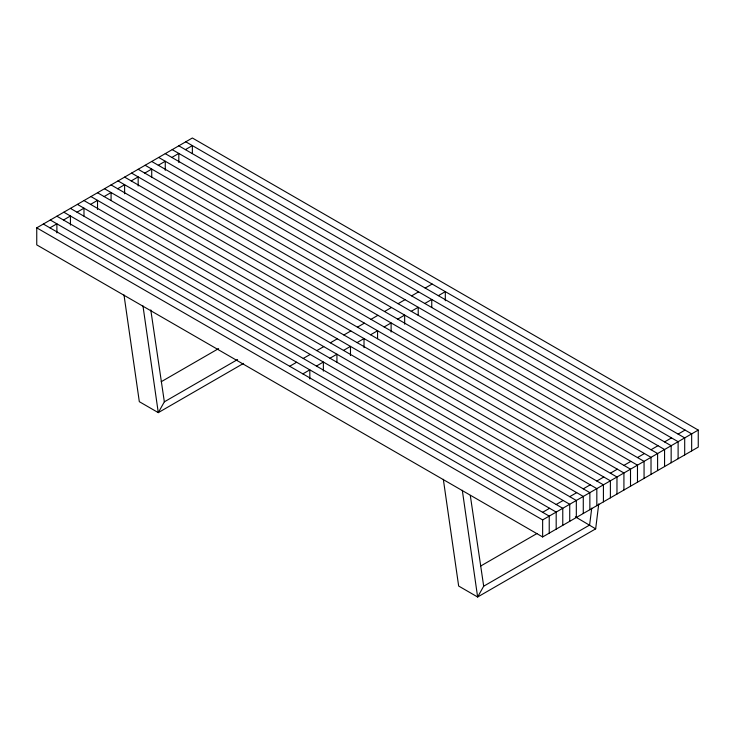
<?xml version="1.0" encoding="UTF-8"?>
<svg xmlns="http://www.w3.org/2000/svg" width="735" height="735" viewBox="0 0 735 735"><rect width="100%" height="100%" fill="white"/><g stroke="black" fill="none" stroke-linecap="round" stroke-linejoin="round"><path stroke-width="1.1" d="M443.334 479.321L458.658 586.043L477.631 597.004L595.672 528.851L598.749 503.852M591.739 508.115L589.608 525.047L483.685 586.199L477.631 597.004L462.306 490.273M237.598 359.534L164.346 401.834L158.282 412.629L139.319 401.677L123.995 294.946M36.75 227.841L192.359 137.996L698.25 430.076L698.25 447.11L542.641 536.954L36.75 244.884L36.75 227.841L542.641 519.911L698.25 430.076M49.925 227.841L56.889 223.826L56.889 232.912M63.476 220.022L70.431 215.998L70.431 225.085M77.019 212.195L83.983 208.18L83.983 216.127M90.57 204.376L97.525 200.361L97.525 209.447M104.113 196.557L111.077 192.533L111.077 200.49M117.664 188.73L124.619 184.715L124.619 193.801M131.207 180.911L138.171 176.896L138.171 185.983M144.758 173.093L151.722 169.068L151.722 177.025M158.31 165.265L165.265 161.25L165.265 170.336M171.852 157.446L178.816 153.431L178.816 162.518M185.404 149.628L192.359 145.603L192.359 153.56M161.213 381.731L218.626 348.583M243.588 363.375L158.282 412.629L142.967 305.898M289.691 366.269L296.655 362.254M303.243 358.45L310.207 354.435M316.785 350.632L323.749 346.608M330.337 342.804L337.301 338.789M343.888 334.985L350.843 330.961M357.43 327.167L364.395 323.143M370.982 319.339L377.937 315.324M384.524 311.521L391.489 307.496M398.076 303.702L405.04 299.678M411.628 295.874L418.582 291.859M425.17 288.056L432.134 284.032M302.866 373.876L309.83 369.861L309.83 378.948M316.417 366.058L323.372 362.033L323.372 371.12M329.96 358.23L336.924 354.215L336.924 362.162M343.511 350.411L350.476 346.396L350.476 355.483M357.063 342.593L364.018 338.569L364.018 347.655M370.605 334.765L377.569 330.75L377.569 338.697M384.157 326.946L391.112 322.931L391.112 332.018M397.699 319.128L404.663 315.104L404.663 324.19M411.251 311.3L418.215 307.285L418.215 315.232M424.793 303.481L431.757 299.467L431.757 307.414M438.345 295.663L445.309 291.639L445.309 300.725M542.641 512.304L549.596 508.289M556.184 504.486L563.148 500.471M569.735 496.667L576.69 492.643M583.278 488.839L590.242 484.824M596.829 481.021L603.793 477.006M610.381 473.202L617.336 469.178M623.923 465.374L630.887 461.36M637.475 457.556L644.43 453.541M651.017 449.737L657.981 445.713M664.569 441.91L671.524 437.895M678.111 434.091L685.075 430.076M480.552 566.106L536.982 533.527M185.771 141.8L691.663 433.87L691.663 450.913M178.816 145.824L684.698 437.895L684.698 454.928M172.229 149.628L678.111 441.698L678.111 458.732M165.265 153.643L671.156 445.713L671.156 462.756M158.677 157.446L664.569 449.517L664.569 466.56M151.722 161.461L657.604 453.541L657.604 470.575M145.135 165.265L651.017 457.335L651.017 474.378M138.171 169.289L644.062 461.36L644.062 478.393M131.583 173.093L637.475 465.163L637.475 482.197M124.619 177.107L630.511 469.178L630.511 486.221M118.032 180.911L623.923 472.982L623.923 490.024M111.077 184.926L616.968 477.006L616.968 494.039M104.489 188.73L610.381 480.8L610.381 497.843M97.525 192.754L603.417 484.824L603.417 501.858M90.938 196.557L596.829 488.628L596.829 505.662M83.983 200.572L589.865 492.643L589.865 509.686M77.395 204.376L583.278 496.447L583.278 513.489M70.431 208.391L576.323 500.471L576.323 517.504M63.844 212.195L569.735 504.274L569.735 521.308M56.889 216.219L562.771 508.289L562.771 525.323M575.376 516.834L595.672 528.851M50.302 220.022L556.184 512.093L556.184 529.126M43.337 224.037L549.229 516.108L549.229 533.151M470.299 495.427L483.685 586.199M150.785 309.922L164.346 401.834M542.641 519.911L542.641 536.954"/></g></svg>
